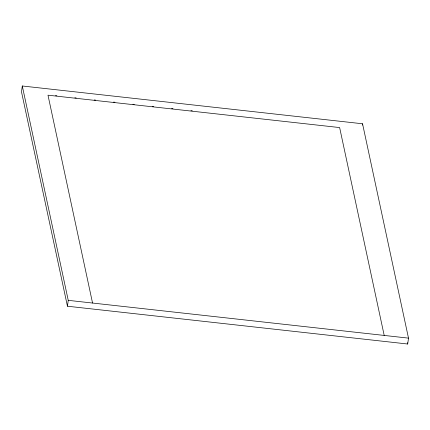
<?xml version="1.0" encoding="UTF-8"?>
<svg xmlns="http://www.w3.org/2000/svg" width="430" height="430" viewBox="0 0 430 430"><rect width="100%" height="100%" fill="white"/><g stroke="black" fill="none" stroke-linecap="round" stroke-linejoin="round"><path stroke-width="0.64" d="M22.295 85.989L21.5 91.869L67.451 306.224L407.704 344.011L408.5 338.13L362.549 123.775L22.295 85.989L68.246 300.344L67.451 306.224M362.372 125.082L362.549 123.775M55.524 95.648L56.862 95.799M74.874 97.798L76.207 97.949M94.218 99.948L95.557 100.093M113.568 102.098L114.901 102.243M132.918 104.243L134.251 104.393M152.263 106.393L153.596 106.543M171.613 108.543L172.946 108.688M190.958 110.687L192.296 110.838M68.246 300.344L408.5 338.13M407.425 342.699L407.704 344.011M384.194 335.427L339.635 127.57L47.988 95.186L92.552 303.042"/></g></svg>
